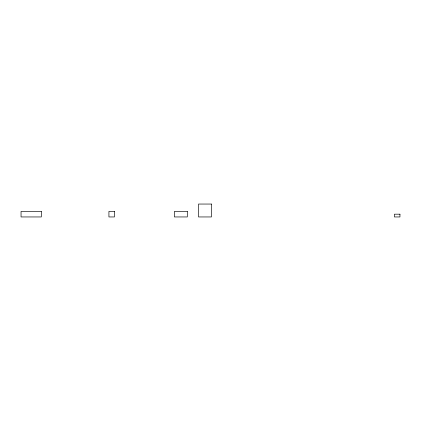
<?xml version="1.0" encoding="UTF-8"?>
<svg xmlns="http://www.w3.org/2000/svg" width="421" height="421" viewBox="0 0 421 421"><rect width="100%" height="100%" fill="white"/><g stroke="black" fill="none" stroke-linecap="round" stroke-linejoin="round"><path stroke-width="0.63" d="M211.437 204.048L198.533 204.048L198.533 216.952L211.437 216.952L211.437 204.048M41.321 211.421L21.05 211.421L21.05 216.952L41.321 216.952L41.321 211.421M114.449 211.421L108.923 211.421L108.923 216.952L114.449 216.952L114.449 211.421M187.308 211.421L174.405 211.421L174.405 216.952L187.308 216.952L187.308 211.421M399.95 214.184L394.419 214.184L394.419 216.952L399.95 216.952L399.95 214.184"/></g></svg>
